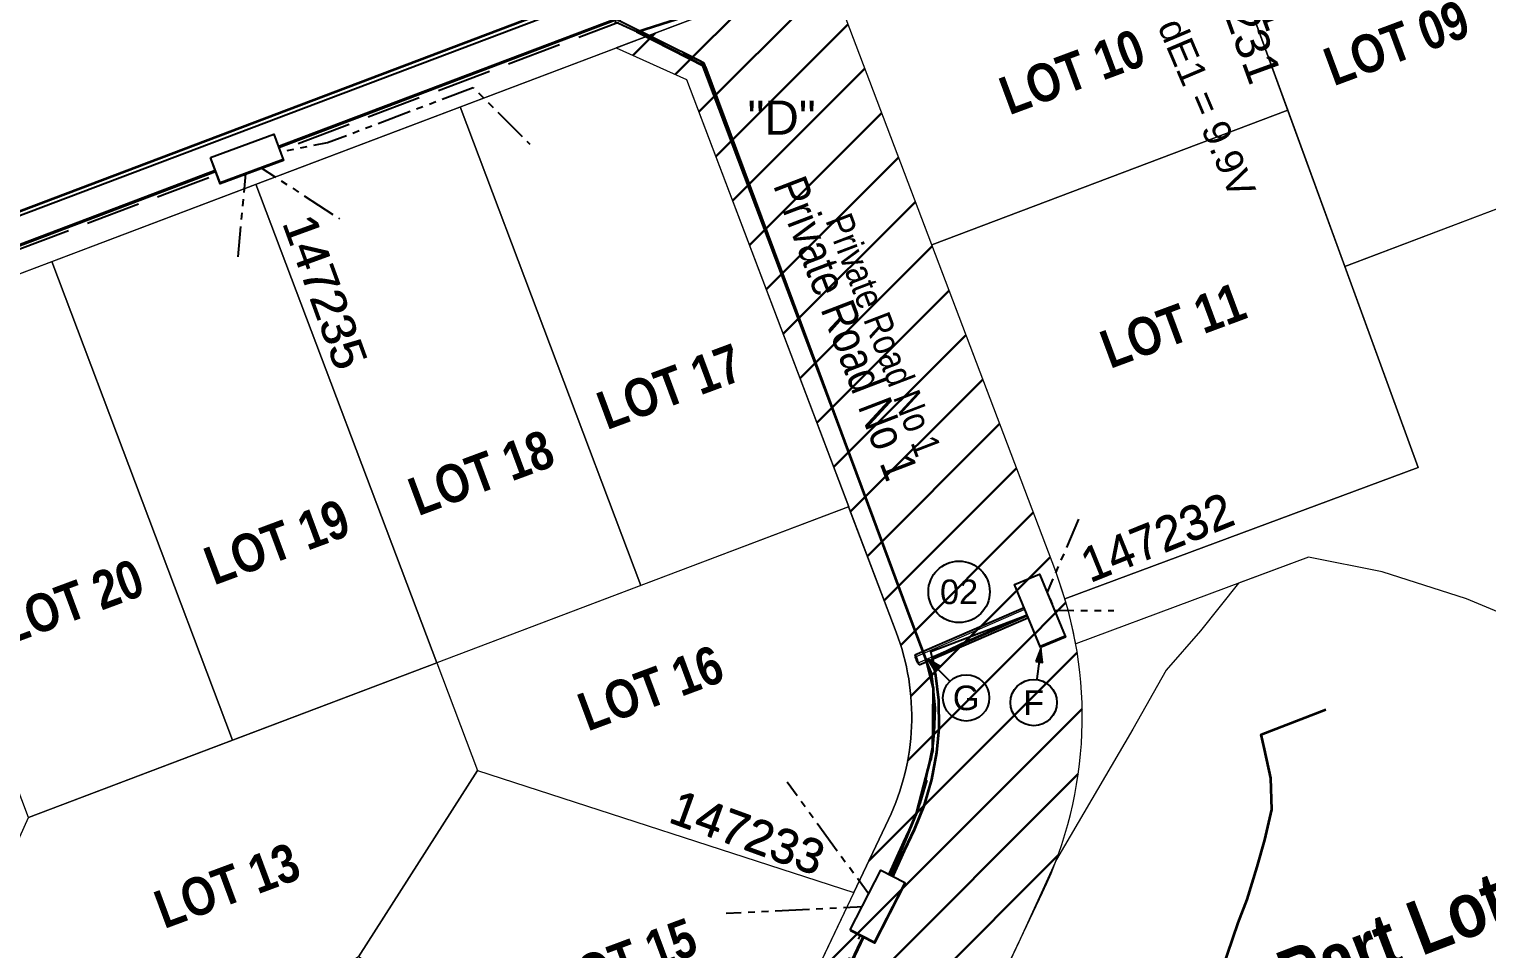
# Model space of a CAD drawing. Header units: metres. Extents: x 308667 to 309873, y 6270550 to 6271594.
# Drawn here: x 309149.4 to 309256.3, y 6271169.6 to 6271237.1 of the extents above; entities that cross this region are included whole.
import ezdxf
from ezdxf.enums import TextEntityAlignment as Align

# ---------------------------------------------------------------- set-up
doc = ezdxf.new("R2010")
doc.units = ezdxf.units.M
doc.linetypes.add('IE Trench LV', pattern=[5.5, 4, -1.5])
doc.linetypes.add('PHANTOMX2', pattern=[5, 2.5, -0.5, 0.5, -0.5, 0.5, -0.5])
doc.layers.get('0').update_dxf_attribs({"color": 6})
for name, color, linetype, lineweight in [('_User Miscellaneous1', 41, 'Continuous', 13), ('_User Miscellaneous3', 241, 'Continuous', 13), ('_User Miscellaneous5', 151, 'Continuous', 13), ('_User_LV_Exist', 5, 'Continuous', 35), ('Cadastre Developer_SP_NEW', 54, 'Continuous', 15)]:
    doc.layers.add(name, color=color, linetype=linetype, lineweight=lineweight)
for name, color, linetype in [('Duct_SP_NEW', 2, 'Continuous'), ('Mains_LV_New_T84', 2, 'Cable x'), ('Notes', 7, 'Continuous'), ('Notes_SP_NEW', 51, 'Continuous'), ('Services_SP_NEW_UG', 2, 'PHANTOMX2'), ('SupportsUG_SP_LV_NEW', 2, 'Continuous'), ('Trench_SP_NEW', 2, 'Continuous')]:
    doc.layers.add(name, color=color, linetype=linetype)
doc.styles.add('GDS-LOT No', font='swisscb.ttf', dxfattribs={"height": 4})
doc.styles.add('GDS-Standard', font='swissc.ttf', dxfattribs={"height": 2})
doc.styles.get("Standard").update_dxf_attribs({"font": 'arial.ttf'})
doc.linetypes.add('Cable 1', pattern='A,5,-2,["//",Standard,S=1.5,R=0,X=-1.5,Y=-0.8],-0.001', length=7.001)
doc.linetypes.add('Cable New UG', pattern='A,7,-0.25,["x",Standard,S=2,R=0,X=0.2,Y=-0.8],-2.1', length=9.35)
doc.linetypes.add('Cable x', pattern='A,5,-0.25,["x",Standard,S=2,R=0,X=0,Y=-0.8],-1.5', length=6.75)

# ---------------------------------------------------------------- blocks, each defined once
blk = doc.blocks.new('PILLAR_NEW')
for tag, flags, p in [('SUBURB', 9, (1.5, -1.8)), ('STREETNAME', 9, (1.5, -2)), ('LOCATION', 9, (1.5, -2.2)), ('Z', 1, (1.5, -2.6)), ('NOTES', 9, (1.5, -2.4))]:
    blk.add_attdef(tag, text='', height=0.2, dxfattribs=dict(flags=flags)).set_placement(p, align=Align.MIDDLE_LEFT)
blk.add_wipeout([(-2.47, 0.99), (2.47, 0.99), (2.47, -0.99), (-2.47, -0.99)])
at = {"lineweight": -3}
blk.add_lwpolyline([(-2.47, 0.99), (2.47, 0.99), (2.47, -0.99), (-2.47, -0.99)], close=True, dxfattribs=at)
for tag, height, flags, p in [('ASSET_NUM', 2.5, 8, (2, 2)), ('STREET_CODE', 0.2, 9, (1.5, 0)), ('OWNED_BY', 0.2, 9, (1.5, -0.2)), ('OPERATED_BY', 0.2, 9, (1.5, -0.4)), ('STATE', 0.2, 9, (1.5, -0.8)), ('SUPPORT_TYPE', 0.2, 9, (1.5, -1)), ('MAINTAINED_BY', 0.2, 9, (1.5, -0.6)), ('USAGE', 0.2, 9, (1.5, -1.2)), ('LEGEND', 0.2, 9, (1.5, -1.4)), ('PARENT', 0.2, 9, (1.5, -1.6))]:
    blk.add_attdef(tag, text='', height=height, dxfattribs=dict(flags=flags)).set_placement(p, align=Align.MIDDLE_LEFT)
blk = doc.blocks.new('*U477')
blk.add_circle((0, 0), 2.25)
at = {"width": 0.9}
blk.add_attdef('CODE', text='', height=1.8, dxfattribs=at).set_placement((0, 0), align=Align.MIDDLE_CENTER)
at = {"flags": 1}
blk.add_attdef('Z', (0, 0), '', height=0.2, dxfattribs=at)
blk = doc.blocks.new('*U432')
h = blk.add_hatch(color=256)
h.dxf.hatch_style = 1
h.paths.add_polyline_path([(-2.28, 1.97), (-1.92, 2.32), (-2.8, 2.85)])
blk.add_line((-2.8, 2.85), (-1.23, 1.25))
at = {"flags": 128}
blk.add_lwpolyline([(-2.28, 1.97), (-1.92, 2.32), (-2.8, 2.85), (-2.28, 1.97)], dxfattribs=at)
blk.add_circle((0, 0), 1.7)
at = {"width": 0.9}
blk.add_attdef('CODE', text='', height=1.8, dxfattribs=at).set_placement((0, 0), align=Align.MIDDLE_CENTER)
at = {"flags": 1}
blk.add_attdef('Z', (0, 0), '', height=0.2, dxfattribs=at)
blk = doc.blocks.new('*U431')
h = blk.add_hatch(color=256)
h.dxf.hatch_style = 1
h.paths.add_polyline_path([(0.15, 3.01), (0.65, 2.94), (0.53, 3.96)])
blk.add_line((0.53, 3.96), (0.23, 1.73))
at = {"flags": 128}
blk.add_lwpolyline([(0.15, 3.01), (0.65, 2.94), (0.53, 3.96), (0.15, 3.01)], dxfattribs=at)
blk.add_circle((0, 0), 1.7)
at = {"width": 0.9}
blk.add_attdef('CODE', text='', height=1.8, dxfattribs=at).set_placement((0, 0), align=Align.MIDDLE_CENTER)
at = {"flags": 1}
blk.add_attdef('Z', (0, 0), '', height=0.2, dxfattribs=at)

msp = doc.modelspace()

# ---------------------------------------------------------------- linework, layer by layer
at = {"layer": '_User Miscellaneous1'}
for p in [(309214.346, 6271191.003), (309214.538, 6271190.564)]:
    msp.add_line(p, (309214.442, 6271190.784), dxfattribs=at)
at = {"layer": '_User Miscellaneous3'}
msp.add_lwpolyline([(309340.367, 6271192.04), (309318.096, 6271233.253), (309302.937, 6271273.235), (309297.778, 6271275.559), (308868.23, 6271112.889), (308875.954, 6271109.405), (308882.973, 6271104.844), (308889.543, 6271099.559), (308896.685, 6271095.097), (308904.551, 6271091.991), (308911.831, 6271087.941), (308918.697, 6271083.078), (308926.308, 6271079.409), (308933.359, 6271074.791), (308939.769, 6271069.328), (308946.673, 6271064.516), (308954.197, 6271060.667), (308960.723, 6271055.367), (308967.872, 6271050.976), (309340.367, 6271192.04)], close=True, dxfattribs=at)
at = {"layer": '_User_LV_Exist', "color": 6, "linetype": 'Cable New UG', "flags": 128}
msp.add_lwpolyline([(309065.469, 6271075.712), (309070.197, 6271077.308), (309079.287, 6271080.9), (309082.662, 6271082.821), (309084.112, 6271083.957), (309086.925, 6271086.955), (309088.94, 6271090.251), (309090.412, 6271094.494), (309090.865, 6271098.05), (309090.729, 6271101.114), (309089.822, 6271105.048), (309088.471, 6271108.593), (309082.201, 6271124.95), (309078.847, 6271134.63), (309086.819, 6271138.272), (309075.456, 6271165.631), (309068.228, 6271185.154), (309067.856, 6271193.003), (309129.055, 6271216.262), (309192.452, 6271240.284), (309218.617, 6271250.174), (309220.526, 6271254.974), (309285.651, 6271279.821), (309295.532, 6271283.632), (309307.586, 6271277.919), (309316.897, 6271253.378), (309320.12, 6271244.92), (309315.01, 6271242.972), (309312.231, 6271241.909), (309306.598, 6271239.756), (309303.642, 6271246.275), (309302.416, 6271248.978), (309298.165, 6271247.331), (309294.665, 6271245.975), (309289.26, 6271243.881), (309280.793, 6271240.6), (309282.872, 6271235.811), (309288.635, 6271238.149)], dxfattribs=at)
at = {"layer": '_User_LV_Exist', "color": 5, "linetype": 'Cable New UG', "flags": 128}
for points in [[(309233.664, 6271253.341), (309232.391, 6271257.053), (309223.95, 6271254.094), (309222.343, 6271249.204), (309210.779, 6271244.732), (309207.57, 6271243.532), (309192.554, 6271237.773), (309165.423, 6271227.498)], [(309165.423, 6271227.498), (309165.423, 6271227.498), (309120.509, 6271210.474)]]:
    msp.add_lwpolyline(points, dxfattribs=at)
at = {"layer": '_User_LV_Exist', "linetype": 'Cable 1', "flags": 128}
for points in [[(309211.916, 6271173.09), (309213.607, 6271176.836), (309214.336, 6271178.373), (309215.071, 6271180.192), (309215.608, 6271182.033), (309215.975, 6271184.01), (309216.128, 6271185.774), (309216.102, 6271187.856), (309215.897, 6271189.666), (309215.647, 6271190.945), (309217.8, 6271191.99), (309223.542, 6271194.5)], [(309232.472, 6271165.993), (309236.46, 6271166.866), (309238.048, 6271171.526), (309238.705, 6271173.244), (309239.451, 6271175.641), (309239.994, 6271177.607), (309240.514, 6271179.845), (309240.446, 6271182.141), (309239.993, 6271184.266), (309239.744, 6271185.328), (309244.477, 6271187.164)]]:
    msp.add_lwpolyline(points, dxfattribs=at)
at = {"layer": '_User_LV_Exist', "color": 2, "linetype": 'Cable New UG', "flags": 128}
msp.add_lwpolyline([(309163.357, 6271136.086), (309169.211, 6271141.108), (309171.404, 6271142.531), (309173.694, 6271143.298), (309176.618, 6271143.46), (309179.182, 6271142.877), (309181.202, 6271141.853), (309183.03, 6271140.49), (309184.984, 6271139.552), (309186.747, 6271139.17), (309188.779, 6271139.196), (309191.045, 6271139.827), (309192.947, 6271140.899), (309194.812, 6271142.258), (309197.011, 6271144.31), (309199.305, 6271147.223), (309200.965, 6271150.222), (309203.063, 6271154.637), (309205.362, 6271159.477), (309206.627, 6271162.142), (309208.627, 6271166.352), (309210.388, 6271170.058), (309211.916, 6271173.09)], dxfattribs=at)
at = {"layer": 'Cadastre Developer_SP_NEW'}
msp.add_line((309151.096, 6271220.01), (309181.022, 6271231.343), dxfattribs=at)
for points in [[(309209.83, 6271144.518), (309223.713, 6271173.747, 0.2044628), (309224.677, 6271197.278), (309209.318, 6271237.782), (309211.64, 6271242.938), (309297.778, 6271275.559), (309302.937, 6271273.235), (309313.53, 6271245.295), (309318.096, 6271233.253), (309318.973, 6271231.629), (309326.105, 6271218.432), (309333.236, 6271205.236), (309340.367, 6271192.04)], [(309072.683, 6271190.315), (309192.469, 6271235.678), (309197.628, 6271233.355), (309212.989, 6271192.846, -0.2044628), (309212.426, 6271179.119), (309198.983, 6271150.819, -0.1527875)], [(309251.242, 6271204.915), (309251.242, 6271204.915), (309225.356, 6271195.277), (309224.677, 6271197.278, 0.014503), (309224.677, 6271197.278), (309215.589, 6271221.243), (309241.68, 6271231.104), (309251.24, 6271204.913), (309251.24, 6271204.913), (309251.242, 6271204.915)], [(309179.316, 6271190.592), (309182.297, 6271182.7), (309209.876, 6271173.749), (309212.426, 6271179.119, 0.2044628), (309212.989, 6271192.846), (309209.503, 6271202.039), (309179.316, 6271190.592)]]:
    msp.add_lwpolyline(points, format="xyb", dxfattribs=at)
for points in [[(309234.237, 6271251.497), (309250.948, 6271257.828), (309262.453, 6271225.941), (309245.859, 6271219.654)], [(309211.64, 6271242.938), (309234.237, 6271251.497), (309241.68, 6271231.104), (309215.589, 6271221.243), (309209.318, 6271237.782)], [(309166.059, 6271225.677), (309181.022, 6271231.343), (309194.276, 6271196.265), (309179.316, 6271190.592)], [(309151.096, 6271220.01), (309166.059, 6271225.677), (309179.316, 6271190.592), (309179.316, 6271190.592), (309164.355, 6271184.919)], [(309136.133, 6271214.344), (309151.096, 6271220.01), (309164.355, 6271184.919), (309149.394, 6271179.246)], [(309224.744, 6271176.185), (309221.983, 6271170.104), (309217.793, 6271161.282), (309211.089, 6271147.17), (309208.56, 6271142.125), (309290.201, 6271173.042), (309288.855, 6271176.407), (309285.98, 6271180.001), (309280.153, 6271184.179), (309276.038, 6271186.088), (309268.959, 6271189.223), (309261.102, 6271192.647), (309254.798, 6271195.281), (309248.599, 6271197.254), (309243.207, 6271198.332), (309238.088, 6271196.426), (309235.3, 6271192.94), (309232.784, 6271190.065), (309230.329, 6271185.722)], [(309149.394, 6271179.246), (309179.316, 6271190.592), (309182.297, 6271182.7), (309173.583, 6271169.037), (309147.238, 6271152.684), (309143.183, 6271150.972), (309135.76, 6271170.574), (309135.76, 6271170.574), (309147.478, 6271175.012)]]:
    msp.add_lwpolyline(points, close=True, dxfattribs=at)
at = {"layer": 'Cadastre Developer_SP_NEW', "color": 1}
msp.add_lwpolyline([(309181.023, 6271231.343), (309192.469, 6271235.678), (309197.628, 6271233.355), (309209.507, 6271202.04), (309194.276, 6271196.265)], close=True, dxfattribs=at)
at = {"layer": 'Cadastre Developer_SP_NEW'}
msp.add_lwpolyline([(309275.757, 6271230.983), (309292.263, 6271188.985), (309280.153, 6271184.179), (309261.102, 6271192.647), (309254.798, 6271195.281), (309248.599, 6271197.254), (309243.207, 6271198.332), (309226.147, 6271191.98, 0.0282755), (309225.356, 6271195.277), (309251.24, 6271204.914), (309251.24, 6271204.914), (309245.86, 6271219.655)], format="xyb", close=True, dxfattribs=at)
msp.add_lwpolyline([(309173.583, 6271169.037), (309182.298, 6271182.699), (309209.876, 6271173.749), (309199.487, 6271151.878), (309173.583, 6271169.037)], dxfattribs=at)
at = {"layer": 'Duct_SP_NEW'}
for p, q in [((309214.365, 6271191.183), (309224.176, 6271195.423)), ((309214.683, 6271190.449), (309224.493, 6271194.688)), ((309224.176, 6271195.423), (309224.334, 6271195.055)), ((309224.493, 6271194.688), (309224.334, 6271195.055)), ((309214.365, 6271191.183), (309214.524, 6271190.816)), ((309214.683, 6271190.449), (309214.524, 6271190.816))]:
    msp.add_line(p, q, dxfattribs=at)
at = {"layer": 'Mains_LV_New_T84', "color": 6, "linetype": 'Cable New UG', "flags": 128}
msp.add_lwpolyline([(309065.45, 6271075.781), (309070.179, 6271077.378), (309079.268, 6271080.969), (309082.644, 6271082.89), (309084.094, 6271084.026), (309086.907, 6271087.025), (309088.921, 6271090.32), (309090.394, 6271094.564), (309090.846, 6271098.119), (309090.711, 6271101.183), (309089.804, 6271105.117), (309088.453, 6271108.663), (309082.183, 6271125.019), (309078.401, 6271135.402), (309085.482, 6271138.824), (309075.437, 6271165.7), (309068.209, 6271185.224), (309069.712, 6271193.468), (309129.216, 6271216.002), (309192.601, 6271240.006), (309205.833, 6271244.654), (309207.191, 6271247.669), (309297.977, 6271282.05), (309307.666, 6271277.686), (309314.945, 6271258.487), (309318.138, 6271254.745), (309319.538, 6271250.39), (309309.095, 6271245.924)], dxfattribs=at)
at = {"layer": 'Mains_LV_New_T84', "color": 2, "linetype": 'Cable New UG', "flags": 128}
for points in [[(309211.635, 6271172.684), (309212.761, 6271175.766), (309213.535, 6271177.454), (309214.13, 6271178.743), (309214.636, 6271179.997), (309214.991, 6271181.088), (309215.738, 6271184.896), (309215.824, 6271186.071), (309215.858, 6271187.291), (309215.638, 6271189.424), (309215.33, 6271190.447), (309214.789, 6271191.827), (309214.187, 6271193.448), (309212.289, 6271198.56), (309210.85, 6271202.435), (309210.85, 6271202.435), (309198.685, 6271234.675), (309192.585, 6271237.715), (309210.157, 6271244.515), (309224.53, 6271249.958), (309228.332, 6271249.921), (309238.587, 6271253.779), (309240.283, 6271255.933), (309283.682, 6271272.359)], [(309211.897, 6271173.16), (309213.589, 6271176.905), (309214.318, 6271178.442), (309215.052, 6271180.261), (309215.59, 6271182.102), (309215.956, 6271184.08), (309216.109, 6271185.843), (309216.083, 6271187.925), (309215.878, 6271189.735), (309215.629, 6271191.014), (309215.533, 6271191.413), (309223.517, 6271194.442)], [(309163.339, 6271136.155), (309169.192, 6271141.177), (309171.386, 6271142.6), (309173.676, 6271143.367), (309176.6, 6271143.529), (309179.163, 6271142.946), (309181.184, 6271141.922), (309183.011, 6271140.559), (309184.965, 6271139.621), (309186.729, 6271139.239), (309188.761, 6271139.265), (309191.026, 6271139.896), (309192.928, 6271140.968), (309194.793, 6271142.328), (309196.992, 6271144.38), (309199.286, 6271147.292), (309200.947, 6271150.291), (309203.044, 6271154.706), (309205.343, 6271159.546), (309206.609, 6271162.211), (309208.609, 6271166.421), (309210.369, 6271170.128), (309211.897, 6271173.16)]]:
    msp.add_lwpolyline(points, dxfattribs=at)
at = {"layer": 'Mains_LV_New_T84', "color": 5, "linetype": 'Cable New UG', "flags": 128}
for points in [[(309233.816, 6271253.201), (309226.301, 6271252.768), (309208.674, 6271246.092), (309207.552, 6271243.601), (309192.535, 6271237.842), (309165.405, 6271227.568)], [(309165.405, 6271227.568), (309165.405, 6271227.568), (309120.49, 6271210.543)]]:
    msp.add_lwpolyline(points, dxfattribs=at)
at = {"layer": 'Services_SP_NEW_UG', "color": 2, "flags": 128}
for points in [[(309165.405, 6271227.568), (309171.316, 6271228.737), (309181.978, 6271232.775), (309186.146, 6271228.609)], [(309165.405, 6271227.568), (309164.734, 6271220.368)], [(309165.405, 6271227.568), (309172.197, 6271223.142)], [(309223.517, 6271194.442), (309226.382, 6271201.136)], [(309223.517, 6271194.442), (309228.939, 6271194.418)], [(309211.617, 6271172.753), (309204.986, 6271181.848)], [(309211.617, 6271172.753), (309200.538, 6271172.207)]]:
    msp.add_lwpolyline(points, dxfattribs=at)
at = {"layer": 'Trench_SP_NEW', "linetype": 'IE Trench LV', "flags": 128}
for points in [[(309071.421, 6271191.655), (309077.543, 6271193.974), (309090.871, 6271199.021), (309116.422, 6271208.697), (309159.567, 6271225.036), (309192.642, 6271237.563)], [(309215.032, 6271191.173), (309198.919, 6271234.567), (309192.157, 6271237.699)], [(309211.614, 6271173.225), (309213.306, 6271176.971), (309214.035, 6271178.507), (309214.769, 6271180.326), (309215.307, 6271182.168), (309215.673, 6271184.145), (309215.826, 6271185.909), (309215.8, 6271187.99), (309215.595, 6271189.8), (309215.064, 6271191.094)], [(309163.527, 6271139.649), (309166.596, 6271139.92), (309171.332, 6271142.993), (309173.622, 6271143.76), (309176.546, 6271143.921), (309179.109, 6271143.338), (309181.13, 6271142.314), (309182.957, 6271140.952), (309184.911, 6271140.014), (309186.675, 6271139.632), (309188.707, 6271139.658), (309190.972, 6271140.289), (309192.874, 6271141.36), (309194.739, 6271142.72), (309196.938, 6271144.772), (309199.232, 6271147.685), (309200.893, 6271150.684), (309202.99, 6271155.099), (309205.289, 6271159.939), (309206.555, 6271162.603), (309208.555, 6271166.814), (309210.315, 6271170.52), (309211.843, 6271173.552)]]:
    msp.add_lwpolyline(points, dxfattribs=at)

# ---------------------------------------------------------------- block references
at = {"layer": 'Notes'}
ref = msp.add_blockref('*U477', (309217.597, 6271195.8), dxfattribs=at)
ref.add_attrib('CODE', '02', dxfattribs={"layer": '0', "height": 1.8}).set_placement((309217.597, 6271195.8), align=Align.MIDDLE_CENTER)
at = {"layer": 'Notes_SP_NEW', "linetype": 'Cable New UG'}
ref = msp.add_blockref('*U432', (309218.113, 6271188.023), dxfattribs=at)
ref.add_attrib('CODE', 'G', dxfattribs={"layer": '0', "height": 1.8}).set_placement((309218.113, 6271188.023), align=Align.MIDDLE_CENTER)

# ---------------------------------------------------------------- texts
at = {"layer": '_User Miscellaneous5', "linetype": 'IE Trench LV', "insert": (309202.094, 6271231.816), "char_height": 2.5, "attachment_point": 1}
msp.add_mtext_dynamic_manual_height_columns('"D"', width=7.8383, gutter_width=12.5, heights=[0], dxfattribs=at)
at = {"layer": '_User_LV_Exist', "ltscale": 10, "insert": (309210.464, 6271215.574), "char_height": 2.5, "width": 34.96187, "attachment_point": 2, "rotation": 290.96056, "style": 'GDS-Standard'}
msp.add_mtext('Private Road No 1', dxfattribs=at)
at = {"layer": 'Cadastre Developer_SP_NEW', "style": 'GDS-LOT No'}
for s, height, rotation, p in [('LOT 09', 2.8, 20.39439, (309250.439, 6271233.961)), ('LOT 10', 2.8, 20.39439, (309226.666, 6271231.831)), ('LOT 11', 2.8, 20.39439, (309234.057, 6271213.238)), ('LOT 17', 2.8, 20.39439, (309197.172, 6271208.753)), ('LOT 18', 2.8, 20.39439, (309183.347, 6271202.443)), ('LOT 19', 2.8, 20.39439, (309168.376, 6271197.363)), ('LOT 20', 2.8, 20.39439, (309153.288, 6271192.979)), ('LOT 16', 2.8, 20.39439, (309195.77, 6271186.656)), ('Part Lot 01', 4, 20.8922, (309253.47, 6271168.557)), ('LOT 13', 2.8, 20.39439, (309164.731, 6271172.176)), ('LOT 15', 2.8, 20.39439, (309193.824, 6271166.65))]:
    msp.add_text(s, height=height, rotation=rotation, dxfattribs=at).set_placement(p, align=Align.BOTTOM_CENTER)
at = {"layer": 'Cadastre Developer_SP_NEW', "ltscale": 10, "insert": (309212.991, 6271215.006), "char_height": 2, "width": 34.96187, "attachment_point": 2, "rotation": 290.96056, "style": 'GDS-Standard'}
msp.add_mtext('Private Road No 1', dxfattribs=at)

# ---------------------------------------------------------------- next in the draw order: block references
at = {"layer": '_User_LV_Exist'}
ref = msp.add_blockref('PILLAR_NEW', (309233.664, 6271253.341), dxfattribs=dict(at, rotation=21.06114428078967))
ref.add_attrib('ASSET_NUM', 'S147231', dxfattribs={"layer": '0', "height": 2.5, "rotation": 290}).set_placement((309235.337, 6271246.396), align=Align.MIDDLE_LEFT)
ref = msp.add_blockref('PILLAR_NEW', (309165.425, 6271227.499), dxfattribs=dict(at, rotation=20.24523216093628))
ref.add_attrib('ASSET_NUM', '147235', dxfattribs={"layer": '0', "height": 2.5, "rotation": 290}).set_placement((309169.156, 6271223.228), align=Align.MIDDLE_LEFT)

# ---------------------------------------------------------------- next in the draw order: linework, layer by layer
at = {"layer": '_User_LV_Exist', "linetype": 'Cable New UG', "flags": 128}
msp.add_lwpolyline([(309211.635, 6271172.684), (309214.489, 6271179.632), (309215.673, 6271184.145), (309215.712, 6271188.701), (309215.232, 6271190.686), (309214.058, 6271193.795), (309211.318, 6271201.174), (309209.22, 6271206.825), (309205.43, 6271217.035), (309199.019, 6271234.297), (309193.968, 6271236.86), (309209.41, 6271241.803), (309220.542, 6271245.961), (309225.412, 6271243.387), (309250.561, 6271252.916), (309254.186, 6271260.821), (309283.7, 6271272.29)], dxfattribs=at)

# ---------------------------------------------------------------- next in the draw order: block references
at = {"layer": 'SupportsUG_SP_LV_NEW'}
ref = msp.add_blockref('PILLAR_NEW', (309165.406, 6271227.568), dxfattribs=dict(at, rotation=20.24523216093628))
ref.add_attrib('ASSET_NUM', '147235', dxfattribs={"layer": '0', "height": 2.5, "rotation": 290}).set_placement((309169.137, 6271223.297), align=Align.MIDDLE_LEFT)

# ---------------------------------------------------------------- next in the draw order: block references
at = {"layer": '_User_LV_Exist'}
ref = msp.add_blockref('PILLAR_NEW', (309223.535, 6271194.373), dxfattribs=dict(at, rotation=112.4706452612967))
ref.add_attrib('ASSET_NUM', '147232', dxfattribs={"layer": '0', "height": 2.5, "rotation": 22}).set_placement((309226.716, 6271197.574), align=Align.MIDDLE_LEFT)
ref = msp.add_blockref('PILLAR_NEW', (309211.635, 6271172.684), dxfattribs=dict(at, rotation=62.86279461426719))
ref.add_attrib('ASSET_NUM', '147233', dxfattribs={"layer": '0', "height": 2.5, "rotation": 340}).set_placement((309196.636, 6271180.104), align=Align.MIDDLE_LEFT)
at = {"layer": 'SupportsUG_SP_LV_NEW'}
ref = msp.add_blockref('PILLAR_NEW', (309233.646, 6271253.411), dxfattribs=dict(at, rotation=21.06114428078967))
ref.add_attrib('ASSET_NUM', '147231', dxfattribs={"layer": '0', "height": 2.5, "rotation": 290}).set_placement((309237.372, 6271248.101), align=Align.MIDDLE_LEFT)

# ---------------------------------------------------------------- next in the draw order: linework, layer by layer
at = {"layer": '_User Miscellaneous1'}
for p, q in [((309214.346, 6271191.003), (309224.267, 6271195.341)), ((309214.538, 6271190.564), (309224.459, 6271194.901)), ((309224.267, 6271195.341), (309224.363, 6271195.121)), ((309224.459, 6271194.901), (309224.363, 6271195.121))]:
    msp.add_line(p, q, dxfattribs=at)

# ---------------------------------------------------------------- next in the draw order: block references
at = {"layer": 'Notes_SP_NEW', "linetype": 'Cable New UG'}
ref = msp.add_blockref('*U431', (309223.066, 6271187.679), dxfattribs=at)
ref.add_attrib('CODE', 'F', dxfattribs={"layer": '0', "height": 1.8}).set_placement((309223.066, 6271187.679), align=Align.MIDDLE_CENTER)
at = {"layer": 'SupportsUG_SP_LV_NEW'}
ref = msp.add_blockref('PILLAR_NEW', (309211.617, 6271172.753), dxfattribs=dict(at, rotation=62.86279461426719))
ref.add_attrib('ASSET_NUM', '147233', dxfattribs={"layer": '0', "height": 2.5, "rotation": 340}).set_placement((309196.617, 6271180.173), align=Align.MIDDLE_LEFT)

# ---------------------------------------------------------------- next in the draw order: texts
at = {"layer": '_User_LV_Exist', "lineweight": -2, "insert": (309233.232, 6271239.779), "char_height": 2, "attachment_point": 1, "rotation": 293.00651}
msp.add_mtext_dynamic_manual_height_columns('VdE1 = 9.9V', width=26.24852, gutter_width=12.5, heights=[0], dxfattribs=at)

# ---------------------------------------------------------------- next in the draw order: block references
at = {"layer": 'SupportsUG_SP_LV_NEW'}
ref = msp.add_blockref('PILLAR_NEW', (309223.517, 6271194.442), dxfattribs=dict(at, rotation=112.4706452612967))
ref.add_attrib('ASSET_NUM', '147232', dxfattribs={"layer": '0', "height": 2.5, "rotation": 22}).set_placement((309226.697, 6271197.643), align=Align.MIDDLE_LEFT)

# ---------------------------------------------------------------- next in the draw order: hatches: boundary and pattern name
at = {"layer": '_User Miscellaneous5', "lineweight": 30, "transparency": 33554534}
h = msp.add_hatch(dxfattribs=at)
h.set_pattern_fill('ANSI31', color=4)
h.paths.add_polyline_path([(309209.318, 6271237.782), (309211.64, 6271242.938), (309192.469, 6271235.678), (309197.628, 6271233.355), (309212.989, 6271192.846, -0.2042457), (309212.433, 6271179.133), (309198.983, 6271150.819, -0.1527874), (309190.871, 6271142.053, -0.3157645), (309183.436, 6271142.73, 0.3682076), (309167.876, 6271142.682), (309159.238, 6271134.957), (309162.828, 6271129.653, 0.4609857), (309195.426, 6271125.993), (309198.34, 6271128.718, 0.081945), (309209.83, 6271144.518), (309223.735, 6271173.793, 0.2040159), (309224.677, 6271197.278)])

# ---------------------------------------------------------------- next in the draw order: linework, layer by layer
at = {"layer": '_User Miscellaneous5'}
msp.add_lwpolyline([(309211.64, 6271242.938), (309192.469, 6271235.678), (309197.628, 6271233.355), (309212.989, 6271192.846, -0.2044628), (309212.426, 6271179.119), (309198.983, 6271150.819, -0.1527875), (309190.871, 6271142.053, -0.3157645), (309183.436, 6271142.73, 0.3682076), (309167.876, 6271142.682), (309167.876, 6271142.682), (309159.238, 6271134.957), (309162.828, 6271129.653, 0.4609857), (309195.426, 6271125.993), (309198.34, 6271128.718, 0.081945), (309209.83, 6271144.518), (309223.713, 6271173.747, 0.2044628), (309224.677, 6271197.278), (309209.318, 6271237.782), (309211.64, 6271242.938), (309211.64, 6271242.938)], format="xyb", dxfattribs=at)

doc.saveas('drawing.dxf')
